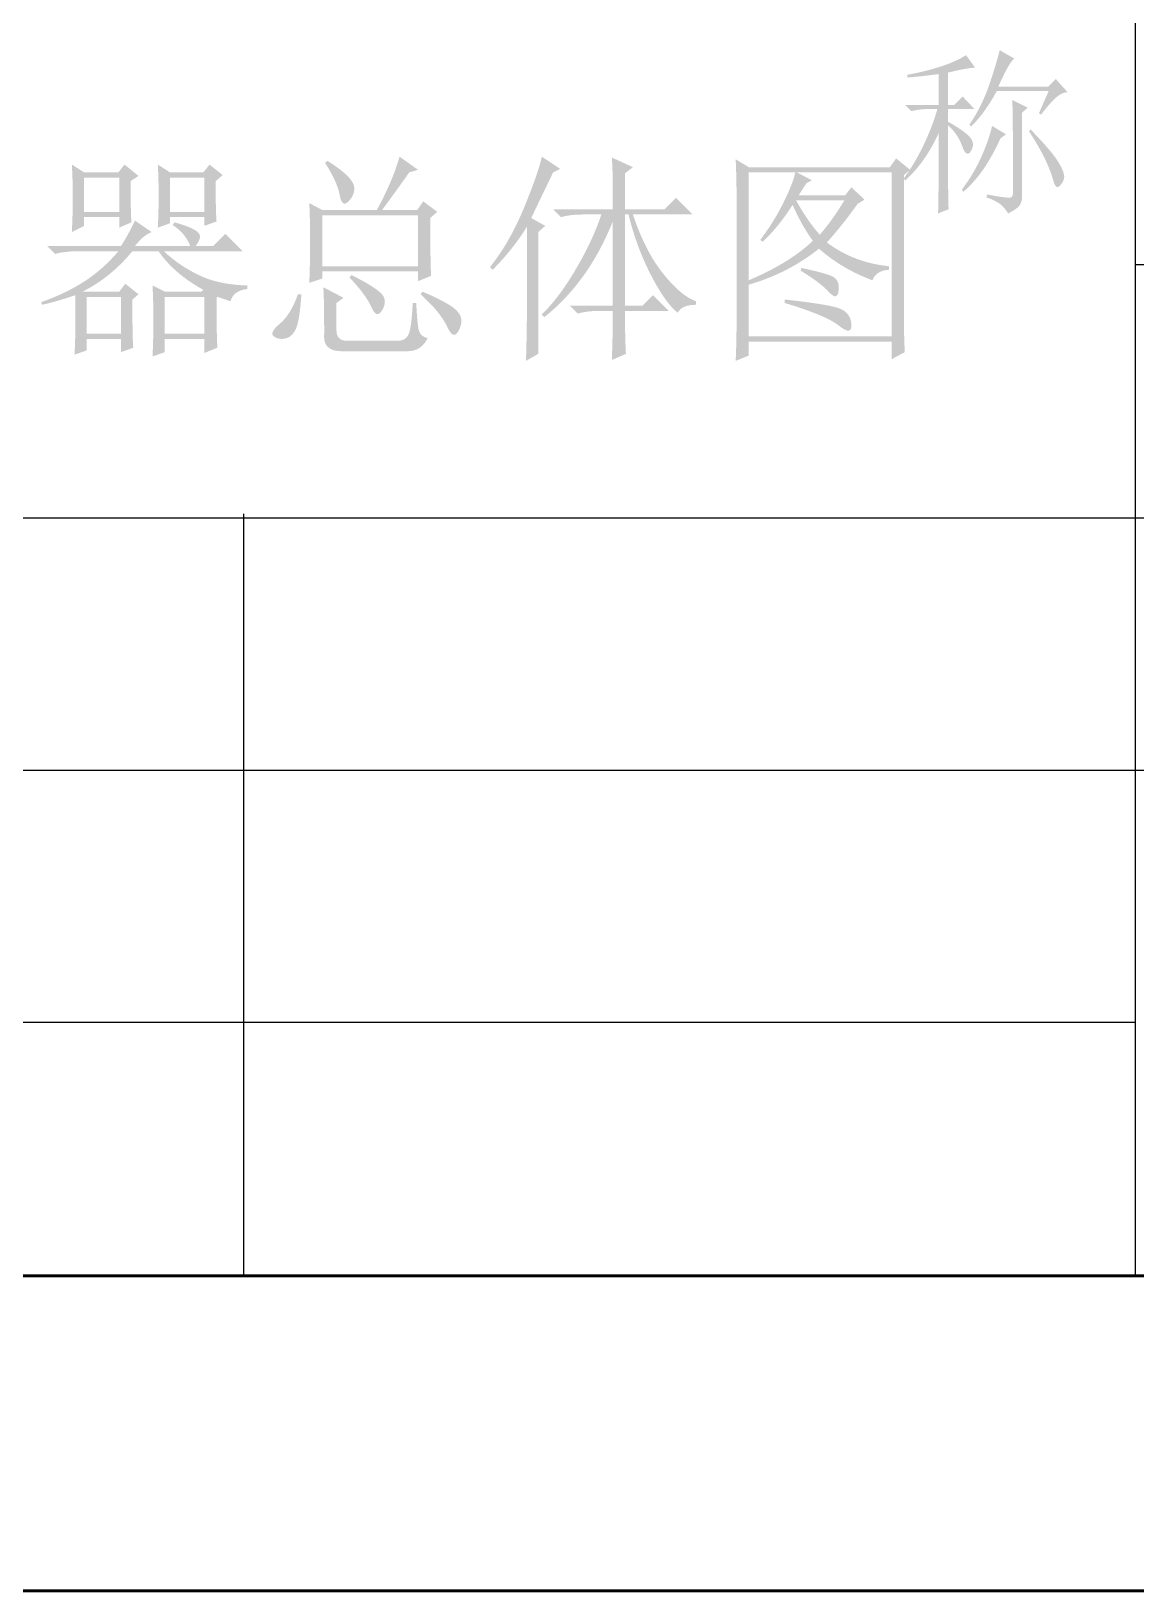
# Model space of a CAD drawing. Header units: millimetres. Extents: x 0 to 841, y 0 to 1189.
# Drawn here: x 703.97 to 736.78, y 3.28 to 49.62 of the extents above; entities that cross this region are included whole.
import ezdxf

# ---------------------------------------------------------------- set-up
doc = ezdxf.new("R2010")
doc.units = ezdxf.units.MM
doc.layers.add('C00-00-00', color=7, linetype='Continuous')

msp = doc.modelspace()

# ---------------------------------------------------------------- hatches: boundary and pattern name
at = {"layer": 'C00-00-00'}
h = msp.add_hatch(color=256, dxfattribs=at)
edge = h.paths.add_edge_path(flags=0)
edge.add_spline(control_points=[(733.905436, 47.185257), (733.905436, 47.185257), (734.196477, 47.851125), (734.196477, 47.851125), (734.196477, 47.851125), (732.656933, 47.851125), (732.656933, 47.851125), (732.406681, 47.393065), (732.150366, 47.039185), (731.886885, 46.790036), (731.886885, 46.790036), (731.844993, 46.852323), (731.844993, 46.852323), (732.094694, 47.226598), (732.288721, 47.618512), (732.427628, 48.028065), (732.566534, 48.437067), (732.670713, 48.780474), (732.740167, 49.058287), (732.740167, 49.058287), (733.176729, 48.808586), (733.176729, 48.808586), (733.079715, 48.752913), (732.919863, 48.475652), (732.698274, 47.976251), (732.698274, 47.976251), (734.175531, 47.976251), (734.175531, 47.976251), (734.175531, 47.976251), (734.404837, 48.205005), (734.404837, 48.205005), (734.404837, 48.205005), (734.758166, 47.809784), (734.758166, 47.809784), (734.64682, 47.809784), (734.532719, 47.757419), (734.414759, 47.653239), (734.296799, 47.549059), (734.14797, 47.379285), (733.967723, 47.143916), (733.967723, 47.143916), (733.905436, 47.185257), (733.905436, 47.185257)], knot_values=[0, 0, 0, 0, 1, 1, 1, 2, 2, 2, 3, 3, 3, 4, 4, 4, 5, 5, 5, 6, 6, 6, 7, 7, 7, 8, 8, 8, 9, 9, 9, 10, 10, 10, 11, 11, 11, 12, 12, 12, 13, 13, 13, 14, 14, 14, 14], degree=3, periodic=1)
edge = h.paths.add_edge_path(flags=0)
edge.add_spline(control_points=[(733.135388, 44.833773), (733.135388, 46.345756), (733.128222, 47.261325), (733.114442, 47.580479), (733.114442, 47.580479), (733.572502, 47.351724), (733.572502, 47.351724), (733.572502, 47.351724), (733.406035, 47.206203), (733.406035, 47.206203), (733.406035, 47.206203), (733.406035, 44.730144), (733.406035, 44.730144), (733.406035, 44.60557), (733.377923, 44.508005), (733.322801, 44.438551), (733.267128, 44.369098), (733.156334, 44.293031), (732.989867, 44.209797), (732.920414, 44.321143), (732.843795, 44.410991), (732.760562, 44.480444), (732.677328, 44.549897), (732.538422, 44.618799), (732.344394, 44.688252), (732.344394, 44.688252), (732.36534, 44.771486), (732.36534, 44.771486), (732.809069, 44.688252), (733.048296, 44.660691), (733.083023, 44.688252), (733.117749, 44.715813), (733.135388, 44.76432), (733.135388, 44.833773), (733.135388, 44.833773), (733.135388, 44.833773), (733.135388, 44.833773)], knot_values=[0, 0, 0, 0, 1, 1, 1, 2, 2, 2, 3, 3, 3, 4, 4, 4, 5, 5, 5, 6, 6, 6, 7, 7, 7, 8, 8, 8, 9, 9, 9, 10, 10, 10, 11, 11, 11, 12, 12, 12, 12], degree=3, periodic=1)
edge = h.paths.add_edge_path(flags=0)
edge.add_spline(control_points=[(732.510861, 46.810982), (732.510861, 46.810982), (732.927029, 46.561282), (732.927029, 46.561282), (732.927029, 46.561282), (732.760562, 46.436156), (732.760562, 46.436156), (732.441408, 45.728395), (732.073747, 45.201433), (731.658131, 44.854719), (731.658131, 44.854719), (731.616239, 44.917006), (731.616239, 44.917006), (731.865939, 45.24994), (732.067133, 45.593347), (732.219819, 45.947228), (732.371955, 46.301108), (732.468969, 46.588842), (732.510861, 46.810982), (732.510861, 46.810982), (732.510861, 46.810982), (732.510861, 46.810982)], knot_values=[0, 0, 0, 0, 1, 1, 1, 2, 2, 2, 3, 3, 3, 4, 4, 4, 5, 5, 5, 6, 6, 6, 7, 7, 7, 7], degree=3, periodic=1)
edge = h.paths.add_edge_path(flags=0)
edge.add_spline(control_points=[(733.655735, 46.706802), (734.085683, 46.262523), (734.362944, 45.936755), (734.487519, 45.728395), (734.612094, 45.520036), (734.667766, 45.3679), (734.653986, 45.270887), (734.640206, 45.173873), (734.595006, 45.090639), (734.518938, 45.021186), (734.442871, 44.951733), (734.380032, 45.006854), (734.331525, 45.187653), (734.283018, 45.3679), (734.203092, 45.575709), (734.092298, 45.811629), (733.980952, 46.047549), (733.821651, 46.32481), (733.613843, 46.644515), (733.613843, 46.644515), (733.655735, 46.706802), (733.655735, 46.706802)], knot_values=[0, 0, 0, 0, 1, 1, 1, 2, 2, 2, 3, 3, 3, 4, 4, 4, 5, 5, 5, 6, 6, 6, 7, 7, 7, 7], degree=3, periodic=1)
edge = h.paths.add_edge_path(flags=0)
edge.add_spline(control_points=[(731.200071, 46.831377), (731.200071, 45.569094), (731.206686, 44.736759), (731.221017, 44.334372), (731.221017, 44.334372), (730.909029, 44.209797), (730.909029, 44.209797), (730.922259, 44.625965), (730.929424, 45.423022), (730.929424, 46.602623), (730.665944, 46.019988), (730.333009, 45.548148), (729.930622, 45.187653), (729.930622, 45.187653), (729.889281, 45.24994), (729.889281, 45.24994), (730.097089, 45.527202), (730.291117, 45.85297), (730.471916, 46.227796), (730.652163, 46.602623), (730.791069, 46.963117), (730.888083, 47.310383), (730.888083, 47.310383), (730.617437, 47.310383), (730.617437, 47.310383), (730.436638, 47.310383), (730.270171, 47.289437), (730.118036, 47.247545), (730.118036, 47.247545), (729.930622, 47.434958), (729.930622, 47.434958), (729.930622, 47.434958), (730.929424, 47.434958), (730.929424, 47.434958), (730.929424, 47.434958), (730.929424, 48.350526), (730.929424, 48.350526), (730.624051, 48.308634), (730.312063, 48.273907), (729.993461, 48.246347), (729.993461, 48.246347), (729.993461, 48.32958), (729.993461, 48.32958), (730.312063, 48.384702), (730.62791, 48.461321), (730.939898, 48.558334), (731.251885, 48.655348), (731.519225, 48.773308), (731.741365, 48.912215), (731.741365, 48.912215), (732.01146, 48.537939), (732.01146, 48.537939), (731.858773, 48.537939), (731.588127, 48.489433), (731.200071, 48.392419), (731.200071, 48.392419), (731.200071, 47.434958), (731.200071, 47.434958), (731.200071, 47.434958), (731.387484, 47.434958), (731.387484, 47.434958), (731.387484, 47.434958), (731.637185, 47.684658), (731.637185, 47.684658), (731.637185, 47.684658), (731.991065, 47.310383), (731.991065, 47.310383), (731.991065, 47.310383), (731.200071, 47.310383), (731.200071, 47.310383), (731.200071, 47.310383), (731.200071, 46.935557), (731.200071, 46.935557), (731.435991, 46.810431), (731.633326, 46.67869), (731.793179, 46.539784), (731.95248, 46.400878), (731.987207, 46.248742), (731.896807, 46.082275), (731.806408, 45.915808), (731.71656, 45.95715), (731.626712, 46.20685), (731.536312, 46.456551), (731.394099, 46.66491), (731.200071, 46.831377), (731.200071, 46.831377), (731.200071, 46.831377), (731.200071, 46.831377)], knot_values=[0, 0, 0, 0, 1, 1, 1, 2, 2, 2, 3, 3, 3, 4, 4, 4, 5, 5, 5, 6, 6, 6, 7, 7, 7, 8, 8, 8, 9, 9, 9, 10, 10, 10, 11, 11, 11, 12, 12, 12, 13, 13, 13, 14, 14, 14, 15, 15, 15, 16, 16, 16, 17, 17, 17, 18, 18, 18, 19, 19, 19, 20, 20, 20, 21, 21, 21, 22, 22, 22, 23, 23, 23, 24, 24, 24, 25, 25, 25, 26, 26, 26, 27, 27, 27, 28, 28, 28, 29, 29, 29, 29], degree=3, periodic=1)
h = msp.add_hatch(color=256, dxfattribs=at)
edge = h.paths.add_edge_path(flags=0)
edge.add_spline(control_points=[(712.644406, 42.015751), (712.644406, 42.015751), (713.243577, 41.703212), (713.243577, 41.703212), (713.243577, 41.703212), (713.035218, 41.547218), (713.035218, 41.547218), (713.035218, 41.547218), (713.035218, 40.739688), (713.035218, 40.739688), (713.035218, 40.548416), (713.121759, 40.444788), (713.295392, 40.427149), (713.295392, 40.427149), (714.910452, 40.427149), (714.910452, 40.427149), (715.066446, 40.444788), (715.166216, 40.539597), (715.209762, 40.71323), (715.252757, 40.886862), (715.283074, 41.164675), (715.300713, 41.547218), (715.300713, 41.547218), (715.404892, 41.547218), (715.404892, 41.547218), (715.422531, 41.199953), (715.444029, 40.948047), (715.469936, 40.791502), (715.495843, 40.634957), (715.587345, 40.539597), (715.74389, 40.505421), (715.622071, 40.245248), (715.422531, 40.11461), (715.144719, 40.11461), (715.144719, 40.11461), (713.191212, 40.11461), (713.191212, 40.11461), (712.80922, 40.11461), (712.635587, 40.288243), (712.670313, 40.635508), (712.670313, 41.347127), (712.661494, 41.807392), (712.644406, 42.015751), (712.644406, 42.015751), (712.644406, 42.015751), (712.644406, 42.015751)], knot_values=[0, 0, 0, 0, 1, 1, 1, 2, 2, 2, 3, 3, 3, 4, 4, 4, 5, 5, 5, 6, 6, 6, 7, 7, 7, 8, 8, 8, 9, 9, 9, 10, 10, 10, 11, 11, 11, 12, 12, 12, 13, 13, 13, 14, 14, 14, 15, 15, 15, 15], degree=3, periodic=1)
edge = h.paths.add_edge_path(flags=0)
edge.add_spline(control_points=[(713.425478, 42.302383), (713.425478, 42.302383), (713.477844, 42.380656), (713.477844, 42.380656), (713.894563, 42.172296), (714.180643, 41.998664), (714.337188, 41.859757), (714.493182, 41.720851), (714.51468, 41.551077), (714.402232, 41.351537), (714.289233, 41.151997), (714.180643, 41.173494), (714.076464, 41.41658), (713.972284, 41.659666), (713.755105, 41.955118), (713.425478, 42.302383), (713.425478, 42.302383), (713.425478, 42.302383), (713.425478, 42.302383)], knot_values=[0, 0, 0, 0, 1, 1, 1, 2, 2, 2, 3, 3, 3, 4, 4, 4, 5, 5, 5, 6, 6, 6, 6], degree=3, periodic=1)
edge = h.paths.add_edge_path(flags=0)
edge.add_spline(control_points=[(715.53553, 41.807392), (715.53553, 41.807392), (715.587345, 41.885665), (715.587345, 41.885665), (715.916971, 41.746758), (716.182106, 41.61612), (716.381646, 41.494853), (716.581186, 41.373034), (716.698595, 41.247357), (716.733321, 41.11727), (716.768048, 40.987184), (716.737731, 40.843868), (716.642371, 40.687322), (716.546459, 40.530777), (716.43787, 40.587553), (716.316602, 40.856546), (716.194784, 41.125539), (715.93461, 41.442487), (715.53553, 41.807392), (715.53553, 41.807392), (715.53553, 41.807392), (715.53553, 41.807392)], knot_values=[0, 0, 0, 0, 1, 1, 1, 2, 2, 2, 3, 3, 3, 4, 4, 4, 5, 5, 5, 6, 6, 6, 7, 7, 7, 7], degree=3, periodic=1)
edge = h.paths.add_edge_path(flags=0)
edge.add_spline(control_points=[(711.889241, 41.807392), (711.889241, 41.807392), (711.993421, 41.807392), (711.993421, 41.807392), (711.958143, 41.268855), (711.901919, 40.921589), (711.823647, 40.765595), (711.745374, 40.60905), (711.641194, 40.518099), (711.511108, 40.492192), (711.381021, 40.465734), (711.268022, 40.487783), (711.172661, 40.557236), (711.07675, 40.626689), (711.137935, 40.752366), (711.355114, 40.934818), (711.572293, 41.116719), (711.750335, 41.407761), (711.889241, 41.807392), (711.889241, 41.807392), (711.889241, 41.807392), (711.889241, 41.807392)], knot_values=[0, 0, 0, 0, 1, 1, 1, 2, 2, 2, 3, 3, 3, 4, 4, 4, 5, 5, 5, 6, 6, 6, 7, 7, 7, 7], degree=3, periodic=1)
edge = h.paths.add_edge_path(flags=0)
edge.add_spline(control_points=[(712.774493, 45.76622), (713.052306, 45.592587), (713.260665, 45.432184), (713.399571, 45.284458), (713.538477, 45.136732), (713.590292, 44.993416), (713.555565, 44.85451), (713.520839, 44.715604), (713.451385, 44.607014), (713.347206, 44.528742), (713.243026, 44.450469), (713.169163, 44.533151), (713.126168, 44.776237), (713.082622, 45.019323), (712.939306, 45.331862), (712.696221, 45.714406), (712.696221, 45.714406), (712.774493, 45.76622), (712.774493, 45.76622)], knot_values=[0, 0, 0, 0, 1, 1, 1, 2, 2, 2, 3, 3, 3, 4, 4, 4, 5, 5, 5, 6, 6, 6, 6], degree=3, periodic=1)
edge = h.paths.add_edge_path(flags=0)
edge.add_spline(control_points=[(712.227688, 42.145838), (712.244775, 42.562557), (712.253595, 42.970456), (712.253595, 43.370087), (712.253595, 43.769167), (712.244775, 44.151159), (712.227688, 44.516064), (712.227688, 44.516064), (712.618499, 44.307704), (712.618499, 44.307704), (712.618499, 44.307704), (714.233009, 44.307704), (714.233009, 44.307704), (714.545548, 44.880417), (714.771546, 45.410135), (714.910452, 45.896307), (714.910452, 45.896307), (715.457258, 45.506046), (715.457258, 45.506046), (715.457258, 45.506046), (715.196533, 45.427774), (715.196533, 45.427774), (714.901082, 45.011055), (714.632089, 44.637331), (714.389554, 44.307704), (714.389554, 44.307704), (715.431351, 44.307704), (715.431351, 44.307704), (715.431351, 44.307704), (715.613252, 44.568429), (715.613252, 44.568429), (715.613252, 44.568429), (716.029971, 44.25589), (716.029971, 44.25589), (716.029971, 44.25589), (715.821611, 44.073438), (715.821611, 44.073438), (715.821611, 43.204723), (715.830431, 42.63201), (715.848069, 42.354197), (715.848069, 42.354197), (715.457258, 42.198204), (715.457258, 42.198204), (715.457258, 42.198204), (715.457258, 42.484836), (715.457258, 42.484836), (715.457258, 42.484836), (712.618499, 42.484836), (712.618499, 42.484836), (712.618499, 42.484836), (712.618499, 42.276476), (712.618499, 42.276476), (712.618499, 42.276476), (712.227688, 42.145838), (712.227688, 42.145838)], knot_values=[0, 0, 0, 0, 1, 1, 1, 2, 2, 2, 3, 3, 3, 4, 4, 4, 5, 5, 5, 6, 6, 6, 7, 7, 7, 8, 8, 8, 9, 9, 9, 10, 10, 10, 11, 11, 11, 12, 12, 12, 13, 13, 13, 14, 14, 14, 15, 15, 15, 16, 16, 16, 17, 17, 17, 18, 18, 18, 18], degree=3, periodic=1)
edge = h.paths.add_edge_path(flags=0)
edge.add_spline(control_points=[(712.618499, 44.151711), (712.618499, 44.151711), (712.618499, 42.640829), (712.618499, 42.640829), (712.618499, 42.640829), (715.457258, 42.640829), (715.457258, 42.640829), (715.457258, 42.640829), (715.457258, 44.151711), (715.457258, 44.151711), (715.457258, 44.151711), (712.618499, 44.151711), (712.618499, 44.151711)], knot_values=[0, 0, 0, 0, 1, 1, 1, 2, 2, 2, 3, 3, 3, 4, 4, 4, 4], degree=3, periodic=1)
h = msp.add_hatch(color=256, dxfattribs=at)
edge = h.paths.add_edge_path(flags=0)
edge.add_spline(control_points=[(718.665662, 39.827978), (718.68275, 40.383603), (718.691569, 40.817409), (718.691569, 41.1305), (718.691569, 41.1305), (718.691569, 43.812713), (718.691569, 43.812713), (718.413757, 43.361268), (718.074759, 42.93573), (717.67568, 42.53665), (717.67568, 42.53665), (717.597958, 42.614922), (717.597958, 42.614922), (717.997038, 43.118182), (718.339894, 43.721211), (718.626526, 44.424562), (718.913158, 45.127913), (719.082381, 45.618494), (719.134195, 45.896307), (719.134195, 45.896307), (719.681552, 45.531954), (719.681552, 45.531954), (719.681552, 45.531954), (719.473193, 45.427774), (719.473193, 45.427774), (719.19538, 44.85451), (718.978201, 44.403065), (718.821656, 44.073438), (718.821656, 44.073438), (719.238375, 43.839171), (719.238375, 43.839171), (719.238375, 43.839171), (719.030016, 43.656719), (719.030016, 43.656719), (719.030016, 43.656719), (719.030016, 40.036337), (719.030016, 40.036337), (719.030016, 40.036337), (718.665662, 39.827978), (718.665662, 39.827978)], knot_values=[0, 0, 0, 0, 1, 1, 1, 2, 2, 2, 3, 3, 3, 4, 4, 4, 5, 5, 5, 6, 6, 6, 7, 7, 7, 8, 8, 8, 9, 9, 9, 10, 10, 10, 11, 11, 11, 12, 12, 12, 13, 13, 13, 13], degree=3, periodic=1)
edge = h.paths.add_edge_path(flags=0)
edge.add_spline(control_points=[(721.608601, 41.052227), (721.608601, 40.722049), (721.616869, 40.383603), (721.634508, 40.036337), (721.634508, 40.036337), (721.217789, 39.853885), (721.217789, 39.853885), (721.235428, 40.40951), (721.244247, 40.782683), (721.244247, 40.973954), (721.244247, 40.973954), (721.244247, 41.312401), (721.244247, 41.312401), (721.244247, 41.312401), (720.827529, 41.312401), (720.827529, 41.312401), (720.60153, 41.312401), (720.393171, 41.286494), (720.20245, 41.234679), (720.20245, 41.234679), (719.967633, 41.468946), (719.967633, 41.468946), (719.967633, 41.468946), (721.244247, 41.468946), (721.244247, 41.468946), (721.244247, 41.468946), (721.244247, 43.969258), (721.244247, 43.969258), (720.983522, 43.326541), (720.679803, 42.770916), (720.332537, 42.302383), (719.985272, 41.833299), (719.611548, 41.442487), (719.212468, 41.1305), (719.212468, 41.1305), (719.134195, 41.208221), (719.134195, 41.208221), (719.463822, 41.52076), (719.79841, 41.963386), (720.136856, 42.53665), (720.475302, 43.109362), (720.731617, 43.656168), (720.90525, 44.177618), (720.90525, 44.177618), (720.332537, 44.177618), (720.332537, 44.177618), (720.106539, 44.177618), (719.89818, 44.151159), (719.707459, 44.099345), (719.707459, 44.099345), (719.473193, 44.333612), (719.473193, 44.333612), (719.473193, 44.333612), (721.244247, 44.333612), (721.244247, 44.333612), (721.244247, 44.333612), (721.244247, 45.115235), (721.244247, 45.115235), (721.244247, 45.288316), (721.235428, 45.540222), (721.217789, 45.8704), (721.217789, 45.8704), (721.842867, 45.583768), (721.842867, 45.583768), (721.842867, 45.583768), (721.608601, 45.401867), (721.608601, 45.401867), (721.608601, 45.401867), (721.608601, 44.333612), (721.608601, 44.333612), (721.608601, 44.333612), (722.780484, 44.333612), (722.780484, 44.333612), (722.780484, 44.333612), (723.119482, 44.672609), (723.119482, 44.672609), (723.119482, 44.672609), (723.613922, 44.177618), (723.613922, 44.177618), (723.613922, 44.177618), (721.842867, 44.177618), (721.842867, 44.177618), (722.085953, 43.447809), (722.385263, 42.861867), (722.741348, 42.419241), (723.097433, 41.976615), (723.42265, 41.703212), (723.718101, 41.599033), (723.718101, 41.599033), (723.718101, 41.494853), (723.718101, 41.494853), (723.440289, 41.494853), (723.257837, 41.41658), (723.171296, 41.260586), (722.92821, 41.451307), (722.663627, 41.825031), (722.376995, 42.380656), (722.090363, 42.936281), (721.868774, 43.534901), (721.71278, 44.177618), (721.71278, 44.177618), (721.608601, 44.177618), (721.608601, 44.177618), (721.608601, 44.177618), (721.608601, 41.468946), (721.608601, 41.468946), (721.608601, 41.468946), (722.129499, 41.468946), (722.129499, 41.468946), (722.129499, 41.468946), (722.442038, 41.781485), (722.442038, 41.781485), (722.442038, 41.781485), (722.911122, 41.312401), (722.911122, 41.312401), (722.911122, 41.312401), (721.608601, 41.312401), (721.608601, 41.312401), (721.608601, 41.312401), (721.608601, 41.052227), (721.608601, 41.052227)], knot_values=[0, 0, 0, 0, 1, 1, 1, 2, 2, 2, 3, 3, 3, 4, 4, 4, 5, 5, 5, 6, 6, 6, 7, 7, 7, 8, 8, 8, 9, 9, 9, 10, 10, 10, 11, 11, 11, 12, 12, 12, 13, 13, 13, 14, 14, 14, 15, 15, 15, 16, 16, 16, 17, 17, 17, 18, 18, 18, 19, 19, 19, 20, 20, 20, 21, 21, 21, 22, 22, 22, 23, 23, 23, 24, 24, 24, 25, 25, 25, 26, 26, 26, 27, 27, 27, 28, 28, 28, 29, 29, 29, 30, 30, 30, 31, 31, 31, 32, 32, 32, 33, 33, 33, 34, 34, 34, 35, 35, 35, 36, 36, 36, 37, 37, 37, 38, 38, 38, 39, 39, 39, 40, 40, 40, 40], degree=3, periodic=1)
h = msp.add_hatch(color=256, dxfattribs=at)
edge = h.paths.add_edge_path(flags=0)
edge.add_spline(control_points=[(705.539021, 45.271229), (705.539021, 45.271229), (705.539021, 44.25589), (705.539021, 44.25589), (705.539021, 44.25589), (706.580818, 44.25589), (706.580818, 44.25589), (706.580818, 44.25589), (706.580818, 45.271229), (706.580818, 45.271229), (706.580818, 45.271229), (705.539021, 45.271229), (705.539021, 45.271229)], knot_values=[0, 0, 0, 0, 1, 1, 1, 2, 2, 2, 3, 3, 3, 4, 4, 4, 4], degree=3, periodic=1)
edge = h.paths.add_edge_path(flags=0)
edge.add_spline(control_points=[(705.174116, 43.656719), (705.191755, 44.003985), (705.200575, 44.346841), (705.200575, 44.685287), (705.200575, 45.023733), (705.191755, 45.349501), (705.174116, 45.66204), (705.174116, 45.66204), (705.539021, 45.427774), (705.539021, 45.427774), (705.539021, 45.427774), (706.554911, 45.427774), (706.554911, 45.427774), (706.554911, 45.427774), (706.736812, 45.66204), (706.736812, 45.66204), (706.736812, 45.66204), (707.15353, 45.323594), (707.15353, 45.323594), (707.15353, 45.323594), (706.919264, 45.167049), (706.919264, 45.167049), (706.919264, 44.541971), (706.927532, 44.134072), (706.945171, 43.943351), (706.945171, 43.943351), (706.580818, 43.786806), (706.580818, 43.786806), (706.580818, 43.786806), (706.580818, 44.099345), (706.580818, 44.099345), (706.580818, 44.099345), (705.539021, 44.099345), (705.539021, 44.099345), (705.539021, 44.099345), (705.539021, 43.839171), (705.539021, 43.839171), (705.539021, 43.839171), (705.174116, 43.656719), (705.174116, 43.656719)], knot_values=[0, 0, 0, 0, 1, 1, 1, 2, 2, 2, 3, 3, 3, 4, 4, 4, 5, 5, 5, 6, 6, 6, 7, 7, 7, 8, 8, 8, 9, 9, 9, 10, 10, 10, 11, 11, 11, 12, 12, 12, 13, 13, 13, 13], degree=3, periodic=1)
edge = h.paths.add_edge_path(flags=0)
edge.add_spline(control_points=[(709.471942, 41.703212), (709.471942, 40.973954), (709.48021, 40.478963), (709.497849, 40.21879), (709.497849, 40.21879), (709.107037, 40.062244), (709.107037, 40.062244), (709.107037, 40.062244), (709.107037, 40.478963), (709.107037, 40.478963), (709.107037, 40.478963), (707.935154, 40.478963), (707.935154, 40.478963), (707.935154, 40.478963), (707.935154, 40.088151), (707.935154, 40.088151), (707.935154, 40.088151), (707.570249, 39.958065), (707.570249, 39.958065), (707.587888, 40.322969), (707.596707, 40.682913), (707.596707, 41.038998), (707.596707, 41.395083), (707.587888, 41.737939), (707.570249, 42.068117), (707.570249, 42.068117), (707.935154, 41.885665), (707.935154, 41.885665), (707.935154, 41.885665), (709.028765, 41.885665), (709.028765, 41.885665), (709.028765, 41.885665), (709.08113, 41.937479), (709.08113, 41.937479), (708.490227, 42.267105), (708.047602, 42.649098), (707.752701, 43.083455), (707.752701, 43.083455), (706.971629, 43.083455), (706.971629, 43.083455), (706.519633, 42.545469), (706.024642, 42.145838), (705.486655, 41.885665), (705.486655, 41.885665), (706.580818, 41.885665), (706.580818, 41.885665), (706.580818, 41.885665), (706.76327, 42.119931), (706.76327, 42.119931), (706.76327, 42.119931), (707.15353, 41.807392), (707.15353, 41.807392), (707.15353, 41.807392), (706.971629, 41.651398), (706.971629, 41.651398), (706.971629, 40.921589), (706.979898, 40.444788), (706.997536, 40.21879), (706.997536, 40.21879), (706.632632, 40.088151), (706.632632, 40.088151), (706.632632, 40.088151), (706.632632, 40.478963), (706.632632, 40.478963), (706.632632, 40.478963), (705.617293, 40.478963), (705.617293, 40.478963), (705.617293, 40.478963), (705.617293, 40.140517), (705.617293, 40.140517), (705.617293, 40.140517), (705.252389, 40.01043), (705.252389, 40.01043), (705.269477, 40.305882), (705.278296, 40.617869), (705.278296, 40.948047), (705.278296, 41.277674), (705.278296, 41.555487), (705.278296, 41.781485), (704.93103, 41.659666), (704.600852, 41.564306), (704.288865, 41.494853), (704.288865, 41.494853), (704.262957, 41.573125), (704.262957, 41.573125), (704.749129, 41.746207), (705.174116, 41.950157), (705.539021, 42.184974), (705.903374, 42.419241), (706.24182, 42.718551), (706.554911, 43.083455), (706.554911, 43.083455), (705.304754, 43.083455), (705.304754, 43.083455), (705.078756, 43.083455), (704.870397, 43.057548), (704.679676, 43.005734), (704.679676, 43.005734), (704.444859, 43.24), (704.444859, 43.24), (704.444859, 43.24), (706.632632, 43.24), (706.632632, 43.24), (706.789177, 43.482535), (706.928083, 43.734441), (707.049351, 43.995165), (707.049351, 43.995165), (707.544342, 43.656719), (707.544342, 43.656719), (707.370709, 43.587266), (707.205896, 43.44836), (707.049351, 43.24), (707.049351, 43.24), (708.690319, 43.24), (708.690319, 43.24), (708.603227, 43.482535), (708.429594, 43.690895), (708.16942, 43.865079), (708.16942, 43.865079), (708.221786, 43.943351), (708.221786, 43.943351), (708.551412, 43.856259), (708.776859, 43.764757), (708.898678, 43.669397), (709.019945, 43.574037), (709.002858, 43.430721), (708.846864, 43.24), (708.846864, 43.24), (709.367762, 43.24), (709.367762, 43.24), (709.367762, 43.24), (709.732115, 43.604354), (709.732115, 43.604354), (709.732115, 43.604354), (710.253014, 43.083455), (710.253014, 43.083455), (710.253014, 43.083455), (707.909247, 43.083455), (707.909247, 43.083455), (708.204147, 42.805643), (708.547003, 42.570825), (708.937814, 42.380105), (709.328075, 42.189384), (709.809837, 42.085204), (710.383101, 42.068117), (710.383101, 42.068117), (710.383101, 41.963937), (710.383101, 41.963937), (710.105288, 41.928659), (709.940475, 41.807392), (709.888661, 41.599033), (709.888661, 41.599033), (709.497849, 41.729119), (709.497849, 41.729119), (709.497849, 41.729119), (709.471942, 41.703212), (709.471942, 41.703212)], knot_values=[0, 0, 0, 0, 1, 1, 1, 2, 2, 2, 3, 3, 3, 4, 4, 4, 5, 5, 5, 6, 6, 6, 7, 7, 7, 8, 8, 8, 9, 9, 9, 10, 10, 10, 11, 11, 11, 12, 12, 12, 13, 13, 13, 14, 14, 14, 15, 15, 15, 16, 16, 16, 17, 17, 17, 18, 18, 18, 19, 19, 19, 20, 20, 20, 21, 21, 21, 22, 22, 22, 23, 23, 23, 24, 24, 24, 25, 25, 25, 26, 26, 26, 27, 27, 27, 28, 28, 28, 29, 29, 29, 30, 30, 30, 31, 31, 31, 32, 32, 32, 33, 33, 33, 34, 34, 34, 35, 35, 35, 36, 36, 36, 37, 37, 37, 38, 38, 38, 39, 39, 39, 40, 40, 40, 41, 41, 41, 42, 42, 42, 43, 43, 43, 44, 44, 44, 45, 45, 45, 46, 46, 46, 47, 47, 47, 48, 48, 48, 49, 49, 49, 50, 50, 50, 51, 51, 51, 52, 52, 52, 52], degree=3, periodic=1)
edge = h.paths.add_edge_path(flags=0)
edge.add_spline(control_points=[(705.617293, 41.729119), (705.617293, 41.729119), (705.617293, 40.635508), (705.617293, 40.635508), (705.617293, 40.635508), (706.632632, 40.635508), (706.632632, 40.635508), (706.632632, 40.635508), (706.632632, 41.729119), (706.632632, 41.729119), (706.632632, 41.729119), (705.617293, 41.729119), (705.617293, 41.729119)], knot_values=[0, 0, 0, 0, 1, 1, 1, 2, 2, 2, 3, 3, 3, 4, 4, 4, 4], degree=3, periodic=1)
edge = h.paths.add_edge_path(flags=0)
edge.add_spline(control_points=[(707.935154, 41.729119), (707.935154, 41.729119), (707.935154, 40.635508), (707.935154, 40.635508), (707.935154, 40.635508), (709.107037, 40.635508), (709.107037, 40.635508), (709.107037, 40.635508), (709.107037, 41.729119), (709.107037, 41.729119), (709.107037, 41.729119), (707.935154, 41.729119), (707.935154, 41.729119)], knot_values=[0, 0, 0, 0, 1, 1, 1, 2, 2, 2, 3, 3, 3, 4, 4, 4, 4], degree=3, periodic=1)
edge = h.paths.add_edge_path(flags=0)
edge.add_spline(control_points=[(708.091148, 45.271229), (708.091148, 45.271229), (708.091148, 44.25589), (708.091148, 44.25589), (708.091148, 44.25589), (709.107037, 44.25589), (709.107037, 44.25589), (709.107037, 44.25589), (709.107037, 45.271229), (709.107037, 45.271229), (709.107037, 45.271229), (708.091148, 45.271229), (708.091148, 45.271229)], knot_values=[0, 0, 0, 0, 1, 1, 1, 2, 2, 2, 3, 3, 3, 4, 4, 4, 4], degree=3, periodic=1)
edge = h.paths.add_edge_path(flags=0)
edge.add_spline(control_points=[(707.726794, 43.786806), (707.743882, 44.099345), (707.752701, 44.416294), (707.752701, 44.737652), (707.752701, 45.05846), (707.743882, 45.366589), (707.726794, 45.66204), (707.726794, 45.66204), (708.091148, 45.427774), (708.091148, 45.427774), (708.091148, 45.427774), (709.08113, 45.427774), (709.08113, 45.427774), (709.08113, 45.427774), (709.263582, 45.66204), (709.263582, 45.66204), (709.263582, 45.66204), (709.653843, 45.349501), (709.653843, 45.349501), (709.653843, 45.349501), (709.445484, 45.167049), (709.445484, 45.167049), (709.445484, 44.593785), (709.454303, 44.194705), (709.471942, 43.969258), (709.471942, 43.969258), (709.107037, 43.839171), (709.107037, 43.839171), (709.107037, 43.839171), (709.107037, 44.099345), (709.107037, 44.099345), (709.107037, 44.099345), (708.091148, 44.099345), (708.091148, 44.099345), (708.091148, 44.099345), (708.091148, 43.916893), (708.091148, 43.916893), (708.091148, 43.916893), (707.726794, 43.786806), (707.726794, 43.786806)], knot_values=[0, 0, 0, 0, 1, 1, 1, 2, 2, 2, 3, 3, 3, 4, 4, 4, 5, 5, 5, 6, 6, 6, 7, 7, 7, 8, 8, 8, 9, 9, 9, 10, 10, 10, 11, 11, 11, 12, 12, 12, 13, 13, 13, 13], degree=3, periodic=1)
h = msp.add_hatch(color=256, dxfattribs=at)
edge = h.paths.add_edge_path(flags=0)
edge.add_spline(control_points=[(729.895903, 45.349501), (729.895903, 45.349501), (729.895903, 41.02632), (729.895903, 41.02632), (729.895903, 40.679054), (729.904171, 40.366515), (729.92181, 40.088151), (729.92181, 40.088151), (729.530998, 39.879792), (729.530998, 39.879792), (729.530998, 39.879792), (729.530998, 40.400691), (729.530998, 40.400691), (729.530998, 40.400691), (725.286089, 40.400691), (725.286089, 40.400691), (725.286089, 40.400691), (725.286089, 39.983972), (725.286089, 39.983972), (725.286089, 39.983972), (724.895278, 39.827978), (724.895278, 39.827978), (724.912365, 40.175244), (724.921185, 40.530777), (724.921185, 40.895682), (724.921185, 40.895682), (724.921185, 44.828603), (724.921185, 44.828603), (724.921185, 45.123503), (724.912365, 45.453681), (724.895278, 45.818586), (724.895278, 45.818586), (725.286089, 45.583768), (725.286089, 45.583768), (725.286089, 45.583768), (729.479184, 45.583768), (729.479184, 45.583768), (729.479184, 45.583768), (729.661636, 45.844493), (729.661636, 45.844493), (729.661636, 45.844493), (730.078355, 45.506046), (730.078355, 45.506046), (730.078355, 45.506046), (729.895903, 45.349501), (729.895903, 45.349501)], knot_values=[0, 0, 0, 0, 1, 1, 1, 2, 2, 2, 3, 3, 3, 4, 4, 4, 5, 5, 5, 6, 6, 6, 7, 7, 7, 8, 8, 8, 9, 9, 9, 10, 10, 10, 11, 11, 11, 12, 12, 12, 13, 13, 13, 14, 14, 14, 15, 15, 15, 15], degree=3, periodic=1)
edge = h.paths.add_edge_path(flags=0)
edge.add_spline(control_points=[(725.286089, 45.427774), (725.286089, 45.427774), (725.286089, 42.224111), (725.286089, 42.224111), (726.101888, 42.571376), (726.735234, 42.961637), (727.187231, 43.395994), (726.961232, 43.708533), (726.761693, 44.064619), (726.58806, 44.46425), (726.310247, 44.029892), (726.014796, 43.664987), (725.702808, 43.370087), (725.702808, 43.370087), (725.624535, 43.422453), (725.624535, 43.422453), (725.902348, 43.786806), (726.136614, 44.164388), (726.327335, 44.5552), (726.518055, 44.945461), (726.631055, 45.236502), (726.666332, 45.427774), (726.666332, 45.427774), (725.286089, 45.427774), (725.286089, 45.427774)], knot_values=[0, 0, 0, 0, 1, 1, 1, 2, 2, 2, 3, 3, 3, 4, 4, 4, 5, 5, 5, 6, 6, 6, 7, 7, 7, 8, 8, 8, 8], degree=3, periodic=1)
edge = h.paths.add_edge_path(flags=0)
edge.add_spline(control_points=[(725.286089, 40.557236), (725.286089, 40.557236), (729.530998, 40.557236), (729.530998, 40.557236), (729.530998, 40.557236), (729.530998, 45.427774), (729.530998, 45.427774), (729.530998, 45.427774), (726.718147, 45.427774), (726.718147, 45.427774), (726.718147, 45.427774), (727.161324, 45.193507), (727.161324, 45.193507), (727.161324, 45.193507), (727.004778, 45.115235), (727.004778, 45.115235), (726.900599, 44.95869), (726.822326, 44.837422), (726.770512, 44.75033), (726.770512, 44.75033), (728.150755, 44.75033), (728.150755, 44.75033), (728.150755, 44.75033), (728.333207, 44.985148), (728.333207, 44.985148), (728.333207, 44.985148), (728.724019, 44.620244), (728.724019, 44.620244), (728.724019, 44.620244), (728.51566, 44.490157), (728.51566, 44.490157), (728.220208, 44.073438), (727.915937, 43.691446), (727.603949, 43.34418), (728.141936, 42.944549), (728.758745, 42.710283), (729.453277, 42.640829), (729.453277, 42.640829), (729.453277, 42.53665), (729.453277, 42.53665), (729.192552, 42.519011), (729.027739, 42.414831), (728.958285, 42.224111), (728.350295, 42.449558), (727.820577, 42.762097), (727.369683, 43.161728), (726.761693, 42.675556), (726.067161, 42.319471), (725.286089, 42.094024), (725.286089, 42.094024), (725.286089, 40.557236), (725.286089, 40.557236)], knot_values=[0, 0, 0, 0, 1, 1, 1, 2, 2, 2, 3, 3, 3, 4, 4, 4, 5, 5, 5, 6, 6, 6, 7, 7, 7, 8, 8, 8, 9, 9, 9, 10, 10, 10, 11, 11, 11, 12, 12, 12, 13, 13, 13, 14, 14, 14, 15, 15, 15, 16, 16, 16, 17, 17, 17, 17], degree=3, periodic=1)
edge = h.paths.add_edge_path(flags=0)
edge.add_spline(control_points=[(726.692239, 44.594336), (726.935325, 44.159979), (727.169592, 43.821533), (727.39559, 43.578447), (727.638125, 43.856259), (727.881211, 44.194705), (728.124848, 44.594336), (728.124848, 44.594336), (726.692239, 44.594336), (726.692239, 44.594336)], knot_values=[0, 0, 0, 0, 1, 1, 1, 2, 2, 2, 3, 3, 3, 3], degree=3, periodic=1)
edge = h.paths.add_edge_path(flags=0)
edge.add_spline(control_points=[(726.848785, 42.589015), (727.265503, 42.501923), (727.560403, 42.423651), (727.734036, 42.354197), (727.907669, 42.284744), (727.981532, 42.141428), (727.955625, 41.92425), (727.929166, 41.707071), (727.833806, 41.689983), (727.668993, 41.872435), (727.503628, 42.054336), (727.221406, 42.267105), (726.822326, 42.510743), (726.822326, 42.510743), (726.848785, 42.589015), (726.848785, 42.589015)], knot_values=[0, 0, 0, 0, 1, 1, 1, 2, 2, 2, 3, 3, 3, 4, 4, 4, 5, 5, 5, 5], degree=3, periodic=1)
edge = h.paths.add_edge_path(flags=0)
edge.add_spline(control_points=[(726.353793, 41.651398), (727.151953, 41.564306), (727.677261, 41.481624), (727.929166, 41.403351), (728.181072, 41.325079), (728.315568, 41.164675), (728.333207, 40.921589), (728.350295, 40.678503), (728.228476, 40.661415), (727.968303, 40.869775), (727.708129, 41.078134), (727.169592, 41.303581), (726.353793, 41.547218), (726.353793, 41.547218), (726.353793, 41.651398), (726.353793, 41.651398)], knot_values=[0, 0, 0, 0, 1, 1, 1, 2, 2, 2, 3, 3, 3, 4, 4, 4, 5, 5, 5, 5], degree=3, periodic=1)

# ---------------------------------------------------------------- linework, layer by layer
at = {"layer": 'C00-00-00', "lineweight": 53}
msp.add_lwpolyline([(805.264667, 3.284361), (45.042667, 3.284361), (35.687, 3.284361), (35.687, 1176.468028), (35.687, 1185.823694), (795.909, 1185.823694), (805.264667, 1185.823694), (805.264667, 1176.468028)], dxfattribs=at)
msp.add_lwpolyline([(795.909, 12.640028), (45.042667, 12.640028), (45.042667, 1176.468028), (795.909, 1176.468028)], close=True, dxfattribs=at)
at = {"layer": 'C00-00-00', "lineweight": 25}
for points in [[(795.909, 12.640028), (673.904333, 12.640028), (673.904333, 290.473694), (795.909, 290.473694)], [(685.165, 290.473694), (736.769333, 290.473694), (736.769333, 12.640028)], [(673.904333, 170.331694), (673.904333, 162.838694), (673.904333, 155.303361), (673.904333, 147.810361), (673.904333, 140.275028), (673.904333, 132.782028), (673.904333, 125.289028), (673.904333, 117.753694), (673.904333, 110.260694), (673.904333, 102.767694), (673.904333, 95.232361), (673.904333, 87.739361), (673.904333, 80.204028), (673.904333, 72.711028), (673.904333, 65.218028), (673.904333, 57.682694), (673.904333, 50.189694), (673.904333, 42.696694), (673.904333, 35.161361), (673.904333, 27.668361), (673.904333, 20.175361), (681.397333, 20.175361), (736.769333, 20.175361)], [(710.268667, 35.288361), (710.268667, 12.682361)]]:
    msp.add_lwpolyline(points, dxfattribs=at)
for points in [[(736.769333, 42.696694), (736.769333, 42.696694), (795.909, 42.696694), (795.909, 42.696694)], [(673.904333, 35.161361), (673.904333, 35.161361), (795.909, 35.161361), (795.909, 35.161361)], [(673.904333, 27.668361), (673.904333, 27.668361), (795.909, 27.668361), (795.909, 27.668361)]]:
    msp.add_open_spline(points, degree=3, dxfattribs=at)

doc.saveas('drawing.dxf')
